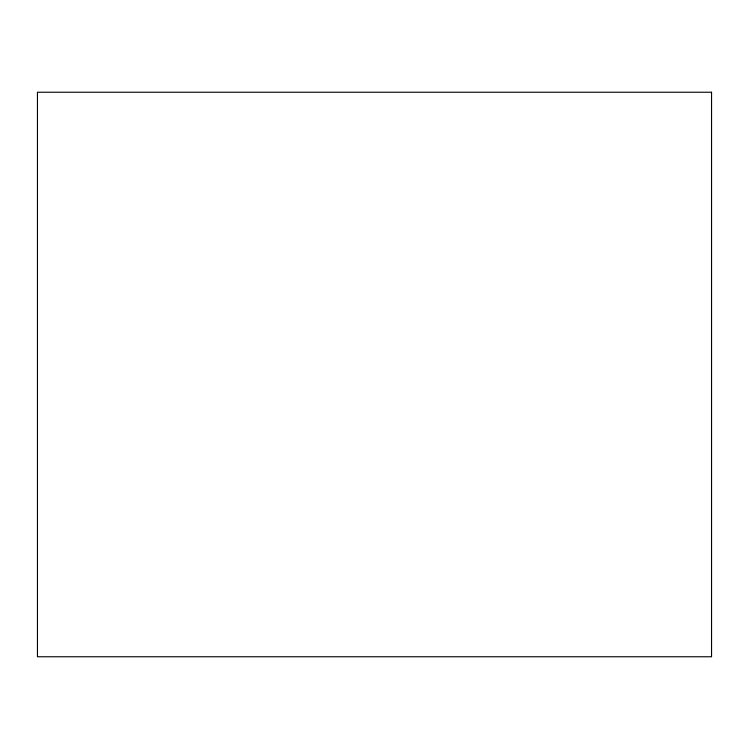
<?xml version="1.0" encoding="UTF-8"?>
<svg xmlns="http://www.w3.org/2000/svg" width="749" height="749" viewBox="0 0 749 749"><rect width="100%" height="100%" fill="white"/><g stroke="black" fill="none" stroke-linecap="round" stroke-linejoin="round"><path stroke-width="1.12" d="M711.55 92.239L37.45 92.239L37.45 656.761L711.55 656.761L711.55 92.239"/></g></svg>
